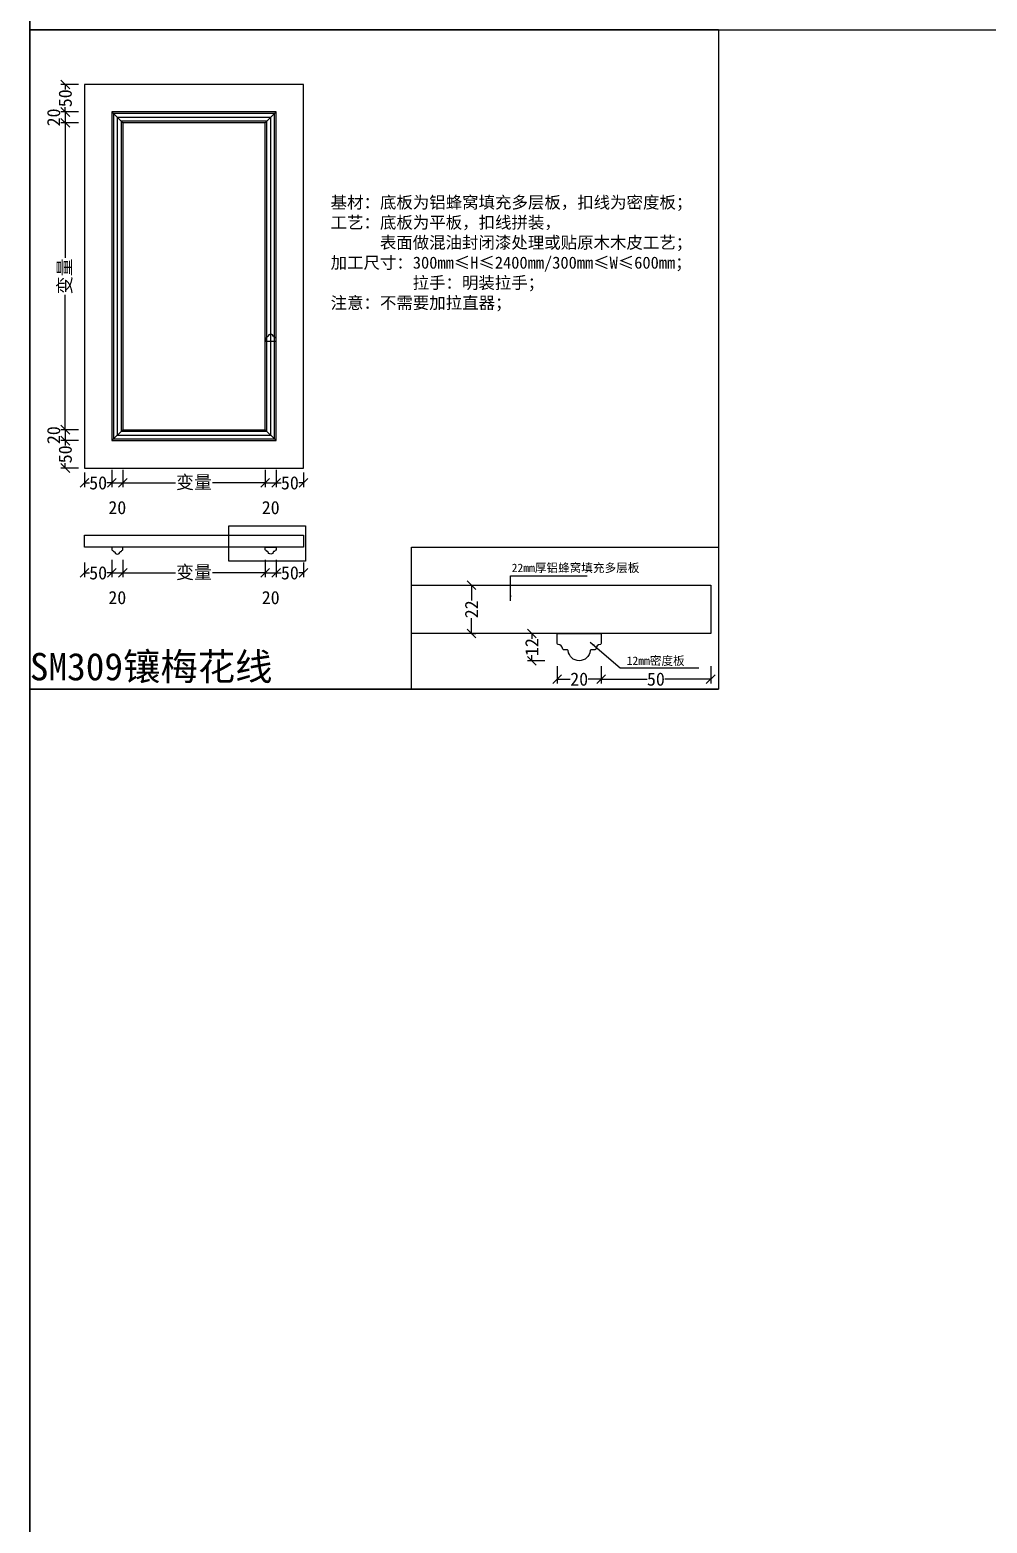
# Model space of a CAD drawing. Header units: millimetres. Extents: x 85186 to 129000, y -77269 to -36327.
# Drawn here: x 85319 to 87066, y -45800 to -43074 of the extents above; entities that cross this region are included whole.
import ezdxf

# ---------------------------------------------------------------- set-up
doc = ezdxf.new("R2010")
doc.units = ezdxf.units.MM
doc.styles.add('KLF-1_宋体', font='SimSun.ttf')
doc.styles.get("Standard").update_dxf_attribs({"font": 'SimSun.ttf'})
doc.styles.add('宋体', font='SimSun.ttf', dxfattribs={"width": 0.8})
doc.dimstyles.new('客来福-8', dxfattribs={"dimscale": 8, "dimtxt": 3, "dimasz": 2, "dimexe": 1, "dimexo": 1, "dimgap": 0.1, "dimtad": 0, "dimtxsty": '宋体', "dimblk": 'OBLIQUE', "dimcen": 2.5, "dimclrd": 256, "dimclre": 256, "dimclrt": 1, "dimadec": 0, "dimazin": 0, "dimtfac": 1, "dimtmove": 2, "dimatfit": 3, "dimldrblk": 'OPEN30', "dimfxl": 3, "dimfxlon": 1, "dimarcsym": 0})
doc.dimstyles.new('客来福标注小', dxfattribs={"dimscale": 20, "dimtxt": 2, "dimasz": 0.5, "dimexe": 0.5, "dimexo": 0, "dimgap": 0.05, "dimtad": 1, "dimdec": 0, "dimzin": 0, "dimdsep": 46, "dimtxsty": 'Standard', "dimcen": 0, "dimclrd": 256, "dimclre": 256, "dimclrt": 256, "dimadec": 0, "dimazin": 0, "dimtfac": 1, "dimtdec": 0, "dimtofl": 0, "dimtmove": 1, "dimatfit": 3, "dimfxl": 2.2, "dimfxlon": 1, "dimtolj": 1, "dimtzin": 0, "dimarcsym": 0})

# ---------------------------------------------------------------- blocks, each defined once
blk = doc.blocks.new('_Oblique')
at = {"color": 0, "linetype": 'ByBlock', "lineweight": -2}
blk.add_line((-0.5, -0.5), (0.5, 0.5), dxfattribs=at)
blk = doc.blocks.new('*D2044')
at = {"lineweight": -2, "transparency": 16777216}
for p, q in [((85407.3, -43173.8), (85375.3, -43173.8)), ((85383.3, -43173.8), (85383.3, -43182.7)), ((85407.3, -43223.8), (85375.3, -43223.8)), ((85383.3, -43223.8), (85383.3, -43214.9))]:
    blk.add_line(p, q, dxfattribs=at)
at = {"layer": 'Defpoints', "color": 0, "transparency": 16777216}
for p in [(85462.4, -43173.8), (85383.3, -43223.8), (85462.4, -43223.8)]:
    blk.add_point(p, dxfattribs=at)
at = {"lineweight": -2, "transparency": 16777216, "xscale": 16, "yscale": 16, "zscale": 16}
for p, rotation in [((85383.3, -43173.8), 90), ((85383.3, -43223.8), 270)]:
    blk.add_blockref('_Oblique', p, dxfattribs=dict(at, rotation=rotation))
at = {"color": 1, "transparency": 16777216, "insert": (85383.3, -43198.8), "char_height": 24, "attachment_point": 5, "rotation": 90, "style": 'KLF-1_宋体'}
blk.add_mtext('50', dxfattribs=at)
blk = doc.blocks.new('_Open30')
at = {"color": 0, "linetype": 'ByBlock', "lineweight": -2}
for p, q in [((-1, 0.27), (0, 0)), ((0, 0), (-1, -0.27)), ((0, 0), (-1, 0))]:
    blk.add_line(p, q, dxfattribs=at)
blk = doc.blocks.new('*D2045')
at = {"lineweight": -2, "transparency": 16777216}
for p, q in [((85407.3, -43223.8), (85375.3, -43223.8)), ((85383.3, -43223.8), (85383.3, -43243.8)), ((85407.3, -43243.8), (85375.3, -43243.8))]:
    blk.add_line(p, q, dxfattribs=at)
at = {"layer": 'Defpoints', "color": 0, "transparency": 16777216}
for p in [(85462.4, -43223.8), (85383.3, -43243.8), (85475.8, -43243.8)]:
    blk.add_point(p, dxfattribs=at)
at = {"lineweight": -2, "transparency": 16777216, "xscale": 16, "yscale": 16, "zscale": 16}
for p, rotation in [((85383.3, -43223.8), 90), ((85383.3, -43243.8), 270)]:
    blk.add_blockref('_Oblique', p, dxfattribs=dict(at, rotation=rotation))
at = {"color": 1, "transparency": 16777216, "insert": (85362.1, -43233.8), "char_height": 24, "attachment_point": 5, "rotation": 90, "style": 'KLF-1_宋体'}
blk.add_mtext('20', dxfattribs=at)
blk = doc.blocks.new('*D2046')
at = {"lineweight": -2, "transparency": 16777216}
for p, q in [((85407.3, -43243.8), (85375.3, -43243.8)), ((85383.3, -43243.8), (85383.3, -43490)), ((85383.3, -43803.8), (85383.3, -43557.6)), ((85407.3, -43803.8), (85375.3, -43803.8))]:
    blk.add_line(p, q, dxfattribs=at)
at = {"layer": 'Defpoints', "color": 0, "transparency": 16777216}
for p in [(85475.8, -43243.8), (85383.3, -43803.8), (85475.8, -43803.8)]:
    blk.add_point(p, dxfattribs=at)
at = {"lineweight": -2, "transparency": 16777216, "xscale": 16, "yscale": 16, "zscale": 16}
for p, rotation in [((85383.3, -43243.8), 90), ((85383.3, -43803.8), 270)]:
    blk.add_blockref('_Oblique', p, dxfattribs=dict(at, rotation=rotation))
at = {"color": 1, "transparency": 16777216, "insert": (85383.3, -43523.8), "char_height": 24, "attachment_point": 5, "rotation": 90, "style": 'KLF-1_宋体'}
blk.add_mtext('变量', dxfattribs=at)
blk = doc.blocks.new('*D2047')
at = {"lineweight": -2, "transparency": 16777216}
for p, q in [((85407.3, -43803.8), (85375.3, -43803.8)), ((85383.3, -43803.8), (85383.3, -43823.8)), ((85407.3, -43823.8), (85375.3, -43823.8))]:
    blk.add_line(p, q, dxfattribs=at)
at = {"layer": 'Defpoints', "color": 0, "transparency": 16777216}
for p in [(85475.8, -43803.8), (85383.3, -43823.8), (85478, -43823.8)]:
    blk.add_point(p, dxfattribs=at)
at = {"lineweight": -2, "transparency": 16777216, "xscale": 16, "yscale": 16, "zscale": 16}
for p, rotation in [((85383.3, -43803.8), 90), ((85383.3, -43823.8), 270)]:
    blk.add_blockref('_Oblique', p, dxfattribs=dict(at, rotation=rotation))
at = {"color": 1, "transparency": 16777216, "insert": (85362.1, -43813.8), "char_height": 24, "attachment_point": 5, "rotation": 90, "style": 'KLF-1_宋体'}
blk.add_mtext('20', dxfattribs=at)
blk = doc.blocks.new('*D2048')
at = {"lineweight": -2, "transparency": 16777216}
for p, q in [((85407.3, -43823.8), (85375.3, -43823.8)), ((85383.3, -43823.8), (85383.3, -43832.7)), ((85407.3, -43873.8), (85375.3, -43873.8)), ((85383.3, -43873.8), (85383.3, -43864.9))]:
    blk.add_line(p, q, dxfattribs=at)
at = {"layer": 'Defpoints', "color": 0, "transparency": 16777216}
for p in [(85478, -43823.8), (85383.3, -43873.8), (85470.2, -43873.8)]:
    blk.add_point(p, dxfattribs=at)
at = {"lineweight": -2, "transparency": 16777216, "xscale": 16, "yscale": 16, "zscale": 16}
for p, rotation in [((85383.3, -43823.8), 90), ((85383.3, -43873.8), 270)]:
    blk.add_blockref('_Oblique', p, dxfattribs=dict(at, rotation=rotation))
at = {"color": 1, "transparency": 16777216, "insert": (85383.3, -43848.8), "char_height": 24, "attachment_point": 5, "rotation": 90, "style": 'KLF-1_宋体'}
blk.add_mtext('50', dxfattribs=at)
blk = doc.blocks.new('*D2049')
at = {"lineweight": -2, "transparency": 16777216}
for p, q in [((85418.2, -43881.8), (85418.2, -43909)), ((85468.2, -43877), (85468.2, -43909)), ((85418.2, -43901), (85427.2, -43901)), ((85468.2, -43901), (85459.3, -43901))]:
    blk.add_line(p, q, dxfattribs=at)
at = {"layer": 'Defpoints', "color": 0, "transparency": 16777216}
for p in [(85468.2, -43823.8), (85418.2, -43873.8), (85468.2, -43901)]:
    blk.add_point(p, dxfattribs=at)
at = {"lineweight": -2, "transparency": 16777216, "xscale": 16, "yscale": 16, "zscale": 16, "rotation": 180}
blk.add_blockref('_Oblique', (85418.2, -43901), dxfattribs=at)
at = {"lineweight": -2, "transparency": 16777216, "xscale": 16, "yscale": 16, "zscale": 16}
blk.add_blockref('_Oblique', (85468.2, -43901), dxfattribs=at)
at = {"color": 1, "transparency": 16777216, "insert": (85443.2, -43901), "char_height": 24, "attachment_point": 5, "style": 'KLF-1_宋体'}
blk.add_mtext('50', dxfattribs=at)
blk = doc.blocks.new('*D2050')
at = {"lineweight": -2, "transparency": 16777216}
for p, q in [((85468.2, -43877), (85468.2, -43909)), ((85488.2, -43877), (85488.2, -43909)), ((85468.2, -43901), (85488.2, -43901))]:
    blk.add_line(p, q, dxfattribs=at)
at = {"layer": 'Defpoints', "color": 0, "transparency": 16777216}
for p in [(85488.2, -43803.8), (85468.2, -43823.8), (85488.2, -43901)]:
    blk.add_point(p, dxfattribs=at)
at = {"lineweight": -2, "transparency": 16777216, "xscale": 16, "yscale": 16, "zscale": 16, "rotation": 180}
blk.add_blockref('_Oblique', (85468.2, -43901), dxfattribs=at)
at = {"lineweight": -2, "transparency": 16777216, "xscale": 16, "yscale": 16, "zscale": 16}
blk.add_blockref('_Oblique', (85488.2, -43901), dxfattribs=at)
at = {"color": 1, "transparency": 16777216, "insert": (85478.2, -43946.2), "char_height": 24, "attachment_point": 5, "style": 'KLF-1_宋体'}
blk.add_mtext('20', dxfattribs=at)
blk = doc.blocks.new('*D2051')
at = {"lineweight": -2, "transparency": 16777216}
for p, q in [((85488.2, -43877), (85488.2, -43909)), ((85748.2, -43877), (85748.2, -43909)), ((85488.2, -43901), (85584.5, -43901)), ((85748.2, -43901), (85652, -43901))]:
    blk.add_line(p, q, dxfattribs=at)
at = {"layer": 'Defpoints', "color": 0, "transparency": 16777216}
for p in [(85488.2, -43803.8), (85748.2, -43803.8), (85748.2, -43901)]:
    blk.add_point(p, dxfattribs=at)
at = {"lineweight": -2, "transparency": 16777216, "xscale": 16, "yscale": 16, "zscale": 16, "rotation": 180}
blk.add_blockref('_Oblique', (85488.2, -43901), dxfattribs=at)
at = {"lineweight": -2, "transparency": 16777216, "xscale": 16, "yscale": 16, "zscale": 16}
blk.add_blockref('_Oblique', (85748.2, -43901), dxfattribs=at)
at = {"color": 1, "transparency": 16777216, "insert": (85618.2, -43901), "char_height": 24, "attachment_point": 5, "style": 'KLF-1_宋体'}
blk.add_mtext('变量', dxfattribs=at)
blk = doc.blocks.new('*D2052')
at = {"lineweight": -2, "transparency": 16777216}
for p, q in [((85748.2, -43877), (85748.2, -43909)), ((85768.2, -43877), (85768.2, -43909)), ((85748.2, -43901), (85768.2, -43901))]:
    blk.add_line(p, q, dxfattribs=at)
at = {"layer": 'Defpoints', "color": 0, "transparency": 16777216}
for p in [(85748.2, -43803.8), (85768.2, -43823.8), (85768.2, -43901)]:
    blk.add_point(p, dxfattribs=at)
at = {"lineweight": -2, "transparency": 16777216, "xscale": 16, "yscale": 16, "zscale": 16, "rotation": 180}
blk.add_blockref('_Oblique', (85748.2, -43901), dxfattribs=at)
at = {"lineweight": -2, "transparency": 16777216, "xscale": 16, "yscale": 16, "zscale": 16}
blk.add_blockref('_Oblique', (85768.2, -43901), dxfattribs=at)
at = {"color": 1, "transparency": 16777216, "insert": (85758.2, -43946.2), "char_height": 24, "attachment_point": 5, "style": 'KLF-1_宋体'}
blk.add_mtext('20', dxfattribs=at)
blk = doc.blocks.new('*D2053')
at = {"lineweight": -2, "transparency": 16777216}
for p, q in [((85768.2, -43877), (85768.2, -43909)), ((85818.2, -43881.8), (85818.2, -43909)), ((85768.2, -43901), (85777.2, -43901)), ((85818.2, -43901), (85809.3, -43901))]:
    blk.add_line(p, q, dxfattribs=at)
at = {"layer": 'Defpoints', "color": 0, "transparency": 16777216}
for p in [(85768.2, -43823.8), (85818.2, -43873.8), (85818.2, -43901)]:
    blk.add_point(p, dxfattribs=at)
at = {"lineweight": -2, "transparency": 16777216, "xscale": 16, "yscale": 16, "zscale": 16, "rotation": 180}
blk.add_blockref('_Oblique', (85768.2, -43901), dxfattribs=at)
at = {"lineweight": -2, "transparency": 16777216, "xscale": 16, "yscale": 16, "zscale": 16}
blk.add_blockref('_Oblique', (85818.2, -43901), dxfattribs=at)
at = {"color": 1, "transparency": 16777216, "insert": (85793.2, -43901), "char_height": 24, "attachment_point": 5, "style": 'KLF-1_宋体'}
blk.add_mtext('50', dxfattribs=at)
blk = doc.blocks.new('*D2054')
at = {"lineweight": -2, "transparency": 16777216}
for p, q in [((85418.2, -44046.1), (85418.2, -44073.3)), ((85468.2, -44041.3), (85468.2, -44073.3)), ((85418.2, -44065.3), (85427.2, -44065.3)), ((85468.2, -44065.3), (85459.3, -44065.3))]:
    blk.add_line(p, q, dxfattribs=at)
at = {"layer": 'Defpoints', "color": 0, "transparency": 16777216}
for p in [(85468.2, -43988.1), (85418.2, -44038.1), (85468.2, -44065.3)]:
    blk.add_point(p, dxfattribs=at)
at = {"lineweight": -2, "transparency": 16777216, "xscale": 16, "yscale": 16, "zscale": 16, "rotation": 180}
blk.add_blockref('_Oblique', (85418.2, -44065.3), dxfattribs=at)
at = {"lineweight": -2, "transparency": 16777216, "xscale": 16, "yscale": 16, "zscale": 16}
blk.add_blockref('_Oblique', (85468.2, -44065.3), dxfattribs=at)
at = {"color": 1, "transparency": 16777216, "insert": (85443.2, -44065.3), "char_height": 24, "attachment_point": 5, "style": 'KLF-1_宋体'}
blk.add_mtext('50', dxfattribs=at)
blk = doc.blocks.new('*D2055')
at = {"lineweight": -2, "transparency": 16777216}
for p, q in [((85468.2, -44041.3), (85468.2, -44073.3)), ((85488.2, -44041.3), (85488.2, -44073.3)), ((85468.2, -44065.3), (85488.2, -44065.3))]:
    blk.add_line(p, q, dxfattribs=at)
at = {"layer": 'Defpoints', "color": 0, "transparency": 16777216}
for p in [(85488.2, -43968.1), (85468.2, -43988.1), (85488.2, -44065.3)]:
    blk.add_point(p, dxfattribs=at)
at = {"lineweight": -2, "transparency": 16777216, "xscale": 16, "yscale": 16, "zscale": 16, "rotation": 180}
blk.add_blockref('_Oblique', (85468.2, -44065.3), dxfattribs=at)
at = {"lineweight": -2, "transparency": 16777216, "xscale": 16, "yscale": 16, "zscale": 16}
blk.add_blockref('_Oblique', (85488.2, -44065.3), dxfattribs=at)
at = {"color": 1, "transparency": 16777216, "insert": (85478.2, -44110.5), "char_height": 24, "attachment_point": 5, "style": 'KLF-1_宋体'}
blk.add_mtext('20', dxfattribs=at)
blk = doc.blocks.new('*D2056')
at = {"lineweight": -2, "transparency": 16777216}
for p, q in [((85488.2, -44041.3), (85488.2, -44073.3)), ((85748.2, -44041.3), (85748.2, -44073.3)), ((85488.2, -44065.3), (85584.5, -44065.3)), ((85748.2, -44065.3), (85652, -44065.3))]:
    blk.add_line(p, q, dxfattribs=at)
at = {"layer": 'Defpoints', "color": 0, "transparency": 16777216}
for p in [(85488.2, -43968.1), (85748.2, -43968.1), (85748.2, -44065.3)]:
    blk.add_point(p, dxfattribs=at)
at = {"lineweight": -2, "transparency": 16777216, "xscale": 16, "yscale": 16, "zscale": 16, "rotation": 180}
blk.add_blockref('_Oblique', (85488.2, -44065.3), dxfattribs=at)
at = {"lineweight": -2, "transparency": 16777216, "xscale": 16, "yscale": 16, "zscale": 16}
blk.add_blockref('_Oblique', (85748.2, -44065.3), dxfattribs=at)
at = {"color": 1, "transparency": 16777216, "insert": (85618.2, -44065.3), "char_height": 24, "attachment_point": 5, "style": 'KLF-1_宋体'}
blk.add_mtext('变量', dxfattribs=at)
blk = doc.blocks.new('*D2057')
at = {"lineweight": -2, "transparency": 16777216}
for p, q in [((85748.2, -44041.3), (85748.2, -44073.3)), ((85768.2, -44041.3), (85768.2, -44073.3)), ((85748.2, -44065.3), (85768.2, -44065.3))]:
    blk.add_line(p, q, dxfattribs=at)
at = {"layer": 'Defpoints', "color": 0, "transparency": 16777216}
for p in [(85748.2, -43968.1), (85768.2, -43988.1), (85768.2, -44065.3)]:
    blk.add_point(p, dxfattribs=at)
at = {"lineweight": -2, "transparency": 16777216, "xscale": 16, "yscale": 16, "zscale": 16, "rotation": 180}
blk.add_blockref('_Oblique', (85748.2, -44065.3), dxfattribs=at)
at = {"lineweight": -2, "transparency": 16777216, "xscale": 16, "yscale": 16, "zscale": 16}
blk.add_blockref('_Oblique', (85768.2, -44065.3), dxfattribs=at)
at = {"color": 1, "transparency": 16777216, "insert": (85758.2, -44110.5), "char_height": 24, "attachment_point": 5, "style": 'KLF-1_宋体'}
blk.add_mtext('20', dxfattribs=at)
blk = doc.blocks.new('*D2058')
at = {"lineweight": -2, "transparency": 16777216}
for p, q in [((85768.2, -44041.3), (85768.2, -44073.3)), ((85818.2, -44046.1), (85818.2, -44073.3)), ((85768.2, -44065.3), (85777.2, -44065.3)), ((85818.2, -44065.3), (85809.3, -44065.3))]:
    blk.add_line(p, q, dxfattribs=at)
at = {"layer": 'Defpoints', "color": 0, "transparency": 16777216}
for p in [(85768.2, -43988.1), (85818.2, -44038.1), (85818.2, -44065.3)]:
    blk.add_point(p, dxfattribs=at)
at = {"lineweight": -2, "transparency": 16777216, "xscale": 16, "yscale": 16, "zscale": 16, "rotation": 180}
blk.add_blockref('_Oblique', (85768.2, -44065.3), dxfattribs=at)
at = {"lineweight": -2, "transparency": 16777216, "xscale": 16, "yscale": 16, "zscale": 16}
blk.add_blockref('_Oblique', (85818.2, -44065.3), dxfattribs=at)
at = {"color": 1, "transparency": 16777216, "insert": (85793.2, -44065.3), "char_height": 24, "attachment_point": 5, "style": 'KLF-1_宋体'}
blk.add_mtext('50', dxfattribs=at)
blk = doc.blocks.new('*D2059')
at = {"lineweight": -2, "transparency": 16777216}
for p, q in [((86361.3, -44235.3), (86361.3, -44267.3)), ((86561.3, -44235.3), (86561.3, -44267.3)), ((86361.3, -44259.3), (86445.2, -44259.3)), ((86561.3, -44259.3), (86477.4, -44259.3))]:
    blk.add_line(p, q, dxfattribs=at)
at = {"layer": 'Defpoints', "color": 0, "transparency": 16777216}
for p in [(86361.3, -44196.4), (86561.3, -44196.4), (86561.3, -44259.3)]:
    blk.add_point(p, dxfattribs=at)
at = {"lineweight": -2, "transparency": 16777216, "xscale": 16, "yscale": 16, "zscale": 16, "rotation": 180}
blk.add_blockref('_Oblique', (86361.3, -44259.3), dxfattribs=at)
at = {"lineweight": -2, "transparency": 16777216, "xscale": 16, "yscale": 16, "zscale": 16}
blk.add_blockref('_Oblique', (86561.3, -44259.3), dxfattribs=at)
at = {"color": 1, "transparency": 16777216, "insert": (86461.3, -44259.3), "char_height": 24, "attachment_point": 5, "style": 'KLF-1_宋体'}
blk.add_mtext('50', dxfattribs=at)
blk = doc.blocks.new('*D2060')
at = {"lineweight": -2, "transparency": 16777216}
for p, q in [((86281.3, -44235.3), (86281.3, -44267.3)), ((86361.3, -44235.3), (86361.3, -44267.3)), ((86281.3, -44259.3), (86305.1, -44259.3)), ((86361.3, -44259.3), (86337.5, -44259.3))]:
    blk.add_line(p, q, dxfattribs=at)
at = {"layer": 'Defpoints', "color": 0, "transparency": 16777216}
for p in [(86281.3, -44196.4), (86361.3, -44196.4), (86361.3, -44259.3)]:
    blk.add_point(p, dxfattribs=at)
at = {"lineweight": -2, "transparency": 16777216, "xscale": 16, "yscale": 16, "zscale": 16, "rotation": 180}
blk.add_blockref('_Oblique', (86281.3, -44259.3), dxfattribs=at)
at = {"lineweight": -2, "transparency": 16777216, "xscale": 16, "yscale": 16, "zscale": 16}
blk.add_blockref('_Oblique', (86361.3, -44259.3), dxfattribs=at)
at = {"color": 1, "transparency": 16777216, "insert": (86321.3, -44259.3), "char_height": 24, "attachment_point": 5, "style": 'KLF-1_宋体'}
blk.add_mtext('20', dxfattribs=at)
blk = doc.blocks.new('*D2061')
at = {"lineweight": -2, "transparency": 16777216}
for p, q in [((86258.7, -44175.7), (86226.7, -44175.7)), ((86234.7, -44175.7), (86234.7, -44185.7)), ((86234.7, -44225.7), (86234.7, -44215.6)), ((86258.7, -44225.7), (86226.7, -44225.7))]:
    blk.add_line(p, q, dxfattribs=at)
at = {"layer": 'Defpoints', "color": 0, "transparency": 16777216}
for p in [(86234.7, -44175.7), (86321.3, -44175.7), (86321.3, -44225.7)]:
    blk.add_point(p, dxfattribs=at)
at = {"lineweight": -2, "transparency": 16777216, "xscale": 16, "yscale": 16, "zscale": 16}
for p, rotation in [((86234.7, -44175.7), 90), ((86234.7, -44225.7), 270)]:
    blk.add_blockref('_Oblique', p, dxfattribs=dict(at, rotation=rotation))
at = {"color": 1, "transparency": 16777216, "insert": (86234.7, -44200.7), "char_height": 24, "attachment_point": 5, "rotation": 90, "style": 'KLF-1_宋体'}
blk.add_mtext('12', dxfattribs=at)
blk = doc.blocks.new('*D2106')
at = {"lineweight": -2, "transparency": 16777216}
for p, q in [((86124.4, -44087.7), (86132.7, -44087.7)), ((86124.7, -44087.7), (86124.7, -44115.6)), ((86124.7, -44175.7), (86124.7, -44147.7)), ((86124.4, -44175.7), (86132.7, -44175.7))]:
    blk.add_line(p, q, dxfattribs=at)
at = {"layer": 'Defpoints', "color": 0, "transparency": 16777216}
for p in [(86116.4, -44087.7), (86124.7, -44087.7), (86116.4, -44175.7)]:
    blk.add_point(p, dxfattribs=at)
at = {"lineweight": -2, "transparency": 16777216, "xscale": 16, "yscale": 16, "zscale": 16}
for p, rotation in [((86124.7, -44087.7), 90), ((86124.7, -44175.7), 270)]:
    blk.add_blockref('_Oblique', p, dxfattribs=dict(at, rotation=rotation))
at = {"color": 1, "transparency": 16777216, "insert": (86124.7, -44131.7), "char_height": 24, "attachment_point": 5, "rotation": 90, "style": 'KLF-1_宋体'}
blk.add_mtext('22', dxfattribs=at)

msp = doc.modelspace()

# ---------------------------------------------------------------- linework, layer by layer
for p, q in [((85318.615, -36326.918), (85318.615, -77269.2)), ((86575.739, -43073.922), (85318.615, -43073.922)), ((85318.615, -43073.922), (86575.739, -43073.922)), ((85318.615, -43073.922), (128999.726, -43073.922)), ((85864.399, -43073.922), (85533.241, -43073.922)), ((86002.509, -43073.922), (85864.399, -43073.922)), ((85864.399, -43073.922), (86341.538, -43073.922)), ((86341.538, -43073.922), (86002.509, -43073.922)), ((86575.739, -43073.922), (86341.538, -43073.922)), ((86575.739, -43073.922), (86341.538, -43073.922)), ((85318.615, -44277.544), (86575.739, -44277.544))]:
    msp.add_line(p, q)
at = {"color": 3}
for p in [(85318.615, -44277.544), (86575.739, -43073.922)]:
    msp.add_line(p, (85318.615, -43073.922), dxfattribs=at)
at = {"color": 0}
for p, q in [((86575.739, -43073.922), (86575.739, -44277.544)), ((85488.241, -43243.78), (85468.241, -43223.78)), ((85748.241, -43243.78), (85768.241, -43223.78)), ((85488.241, -43803.78), (85468.241, -43823.78)), ((85768.241, -43823.78), (85748.241, -43803.78))]:
    msp.add_line(p, q, dxfattribs=at)
for points in [[(85318.615, -36326.918), (128998.287, -36326.918), (128998.287, -77269.2), (85318.615, -77269.2)], [(85418.241, -43873.78), (85818.241, -43873.78), (85818.241, -43173.78), (85418.241, -43173.78)], [(85468.241, -43823.78), (85768.241, -43823.78), (85768.241, -43223.78), (85468.241, -43223.78)], [(85488.241, -43803.78), (85748.241, -43803.78), (85748.241, -43243.78), (85488.241, -43243.78)], [(85418.241, -43996.427), (85818.241, -43996.427), (85818.241, -44018.427), (85418.241, -44018.427)]]:
    msp.add_lwpolyline(points, close=True)
for points in [[(85318.615, -43073.922), (86575.739, -43073.922), (86575.739, -44277.544), (85318.615, -44277.544)], [(85681.719, -43979.06), (85821.853, -43979.06), (85821.853, -44043.9), (85681.719, -44043.9)], [(86015.204, -44018.184), (86575.739, -44018.184), (86575.739, -44277.544), (86015.204, -44277.544)]]:
    msp.add_lwpolyline(points, close=True, dxfattribs=at)
at = {"color": 252}
for points in [[(85471.241, -43820.78), (85765.241, -43820.78), (85765.241, -43226.78), (85471.241, -43226.78)], [(85478.241, -43813.78), (85758.241, -43813.78), (85758.241, -43233.78), (85478.241, -43233.78)], [(85485.241, -43806.78), (85751.241, -43806.78), (85751.241, -43240.78), (85485.241, -43240.78)]]:
    msp.add_lwpolyline(points, close=True, dxfattribs=at)
for points in [[(85753.254, -43634.101, -0.39266088), (85752.855, -43634.472), (85751.12, -43634.472, 0.37919363), (85750.723, -43634.823, -0.34496841), (85748.592, -43636.954, 0.37919363), (85748.241, -43637.352), (85748.241, -43641.972), (85768.241, -43641.972), (85768.241, -43637.339, 0.37069378), (85767.901, -43636.943, -0.32837446), (85765.769, -43634.812, 0.37069378), (85765.374, -43634.472), (85763.626, -43634.472, -0.39266088), (85763.227, -43634.101, 0.92847669)], [(85483.227, -44026.297, -0.39266088), (85483.626, -44025.927), (85485.361, -44025.927, 0.37919363), (85485.758, -44025.575, -0.34496841), (85487.889, -44023.444, 0.37919363), (85488.241, -44023.047), (85488.241, -44018.427), (85468.241, -44018.427), (85468.241, -44023.06, 0.37069378), (85468.581, -44023.455, -0.32837446), (85470.712, -44025.587, 0.37069378), (85471.108, -44025.927), (85472.855, -44025.927, -0.39266088), (85473.254, -44026.297, 0.92847669)], [(85753.254, -44026.297, 0.39266088), (85752.855, -44025.927), (85751.12, -44025.927, -0.37919363), (85750.723, -44025.575, 0.34496841), (85748.592, -44023.444, -0.37919363), (85748.241, -44023.047), (85748.241, -44018.427), (85768.241, -44018.427), (85768.241, -44023.06, -0.37069378), (85767.901, -44023.455, 0.32837446), (85765.769, -44025.587, -0.37069378), (85765.374, -44025.927), (85763.626, -44025.927, 0.39266088), (85763.227, -44026.297, -0.92847669)]]:
    msp.add_lwpolyline(points, format="xyb", close=True, dxfattribs=at)
at = {"color": 0}
msp.add_lwpolyline([(86015.204, -44087.651), (86561.29, -44087.651), (86561.29, -44175.651), (86015.204, -44175.651)], dxfattribs=at)
msp.add_lwpolyline([(86301.345, -44207.133, 0.39266088), (86299.749, -44205.651), (86292.809, -44205.651, -0.37919363), (86291.221, -44204.245, 0.34496841), (86282.697, -44195.72, -0.37919363), (86281.29, -44194.132), (86281.29, -44175.651), (86361.29, -44175.651), (86361.29, -44194.184, -0.37069378), (86359.93, -44195.765, 0.32837446), (86351.404, -44204.292, -0.37069378), (86349.822, -44205.651), (86342.83, -44205.651, 0.39266088), (86341.235, -44207.133, -0.92847669)], format="xyb", close=True, dxfattribs=at)

# ---------------------------------------------------------------- texts
at = {"style": 'KLF-1_宋体'}
for s, p in [('22mm厚铝蜂窝填充多层板', (86198.024, -44063.878)), ('12mm密度板', (86407.894, -44233.432))]:
    msp.add_text(s, height=15.552, dxfattribs=at).set_placement(p)
at = {"lineweight": 25, "attachment_point": 1, "style": 'KLF-1_宋体'}
for s, insert, char_height, width in [('基材：底板为铝蜂窝填充多层板，扣线为密度板；\\P工艺：底板为平板，扣线拼装，\\P      表面做混油封闭漆处理或贴原木木皮工艺；\\P加工尺寸：300mm≤H≤2400mm/300mm≤W≤600mm；\\P          拉手：明装拉手；\\P注意：不需要加拉直器；', (85867.598, -43377.807), 22, 1691.65503), ('SM309镶梅花线', (85318.615, -44211.343), 50, 6766.6201)]:
    msp.add_mtext(s, dxfattribs=dict(at, insert=insert, char_height=char_height, width=width))

# ---------------------------------------------------------------- dimensions: what is measured, and where the dimension line sits
at = {"color": 0}
for base, p1, p2, picture, middle in [((85383.312, -43223.78), (85462.412, -43173.78), (85462.412, -43223.78), '*D2044', (85383.312, -43198.78)), ((85383.312, -43243.78), (85462.412, -43223.78), (85475.801, -43243.78), '*D2045', (85362.112, -43233.78)), ((85383.312, -43823.78), (85475.801, -43803.78), (85478.039, -43823.78), '*D2047', (85362.112, -43813.78)), ((85383.312, -43873.78), (85478.039, -43823.78), (85470.244, -43873.78), '*D2048', (85383.312, -43848.78))]:
    dim = msp.add_linear_dim(base=base, p1=p1, p2=p2, angle=90, dimstyle='客来福-8', override={"dimtxsty": 'KLF-1_宋体'}, dxfattribs=at)
    dim.commit()
    dim.dimension.update_dxf_attribs({"geometry": picture, "text_midpoint": middle})
for base, p1, p2, text, picture, middle in [((85383.312, -43803.78), (85475.801, -43243.78), (85475.801, -43803.78), '变量', '*D2046', (85383.312, -43523.78)), ((86124.745, -44087.651), (86116.4, -44175.651), (86116.4, -44087.651), '22', '*D2106', (86124.745, -44131.651)), ((86234.701, -44175.651), (86321.29, -44225.651), (86321.29, -44175.651), '12', '*D2061', (86234.701, -44200.651))]:
    dim = msp.add_linear_dim(base=base, p1=p1, p2=p2, angle=90, text=text, dimstyle='客来福-8', override={"dimtxsty": 'KLF-1_宋体'}, dxfattribs=at)
    dim.commit()
    dim.dimension.update_dxf_attribs({"geometry": picture, "text_midpoint": middle})
for base, p1, p2, picture, middle in [((85488.241, -43901.038), (85468.241, -43823.78), (85488.241, -43803.78), '*D2050', (85478.241, -43946.238)), ((85768.241, -43901.038), (85748.241, -43803.78), (85768.241, -43823.78), '*D2052', (85758.241, -43946.238)), ((85468.241, -43901.038), (85418.241, -43873.78), (85468.241, -43823.78), '*D2049', (85443.241, -43901.038)), ((85818.241, -43901.038), (85768.241, -43823.78), (85818.241, -43873.78), '*D2053', (85793.241, -43901.038)), ((85488.241, -44065.349), (85468.241, -43988.091), (85488.241, -43968.091), '*D2055', (85478.241, -44110.549)), ((85768.241, -44065.349), (85748.241, -43968.091), (85768.241, -43988.091), '*D2057', (85758.241, -44110.549)), ((85468.241, -44065.349), (85418.241, -44038.091), (85468.241, -43988.091), '*D2054', (85443.241, -44065.349)), ((85818.241, -44065.349), (85768.241, -43988.091), (85818.241, -44038.091), '*D2058', (85793.241, -44065.349))]:
    dim = msp.add_linear_dim(base=base, p1=p1, p2=p2, dimstyle='客来福-8', override={"dimtxsty": 'KLF-1_宋体'}, dxfattribs=at)
    dim.commit()
    dim.dimension.update_dxf_attribs({"geometry": picture, "text_midpoint": middle})
for base, p1, p2, text, picture, middle in [((85748.241, -43901.038), (85488.241, -43803.78), (85748.241, -43803.78), '变量', '*D2051', (85618.241, -43901.038)), ((85748.241, -44065.349), (85488.241, -43968.091), (85748.241, -43968.091), '变量', '*D2056', (85618.241, -44065.349)), ((86361.29, -44259.29), (86281.29, -44196.386), (86361.29, -44196.386), '20', '*D2060', (86321.29, -44259.29)), ((86561.29, -44259.29), (86361.29, -44196.386), (86561.29, -44196.386), '50', '*D2059', (86461.29, -44259.29))]:
    dim = msp.add_linear_dim(base=base, p1=p1, p2=p2, text=text, dimstyle='客来福-8', override={"dimtxsty": 'KLF-1_宋体'}, dxfattribs=at)
    dim.commit()
    dim.dimension.update_dxf_attribs({"geometry": picture, "text_midpoint": middle})

# ---------------------------------------------------------------- leaders
for points in [[(86196.059, -44115.955), (86196.059, -44070.523), (86335.745, -44070.523)], [(86341.234, -44191.444), (86396.015, -44238.356), (86539.924, -44238.356)]]:
    msp.add_leader(points, dimstyle='客来福标注小', override={"dimgap": 0.05, "dimtad": 0}, dxfattribs=at)

doc.saveas('drawing.dxf')
